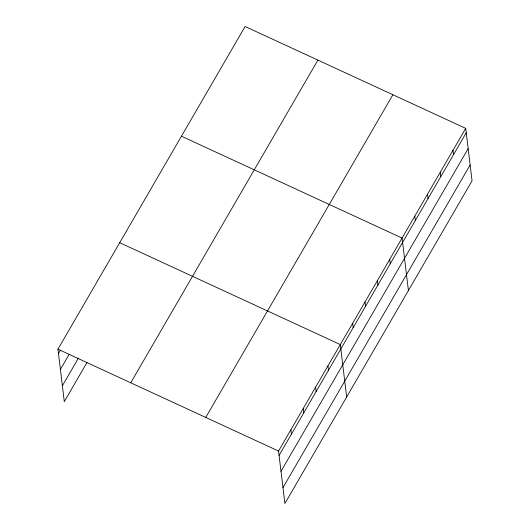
<?xml version="1.0" encoding="UTF-8"?>
<svg xmlns="http://www.w3.org/2000/svg" width="530" height="530" viewBox="0 0 530 530"><rect width="100%" height="100%" fill="white"/><g stroke="black" fill="none" stroke-linecap="round" stroke-linejoin="round"><path stroke-width="0.79" d="M86.94 362.6L64.296 401.641L57.949 349.191L245.105 26.5L465.704 128.359L472.051 180.81L284.895 503.5L278.548 451.05L465.704 128.359M58.479 353.576L60.539 350.025M60.4 369.436L69.046 354.53M62.381 385.78L78.433 358.094M130.751 382.799L317.901 60.115M205.753 417.435L392.902 94.744M279.078 455.436L466.234 132.745M280.999 471.296L468.156 148.605M282.98 487.64L470.13 164.949M181.472 136.217L402.071 238.069L408.418 290.526M119.707 242.7L340.313 344.56L346.66 397.01M57.949 349.191L278.548 451.05M452.978 150.301L453.508 154.687M440.251 172.243L440.781 176.629M427.525 194.185L428.054 198.578M414.798 216.127L415.328 220.52M389.716 259.369L390.252 263.761M377.367 280.668L377.897 285.054M365.018 301.967L365.548 306.353M352.662 323.26L353.192 327.653M327.957 365.859L328.487 370.245M315.608 387.152L316.138 391.544M303.253 408.451L303.783 412.843M290.904 429.75L291.434 434.136"/></g></svg>
